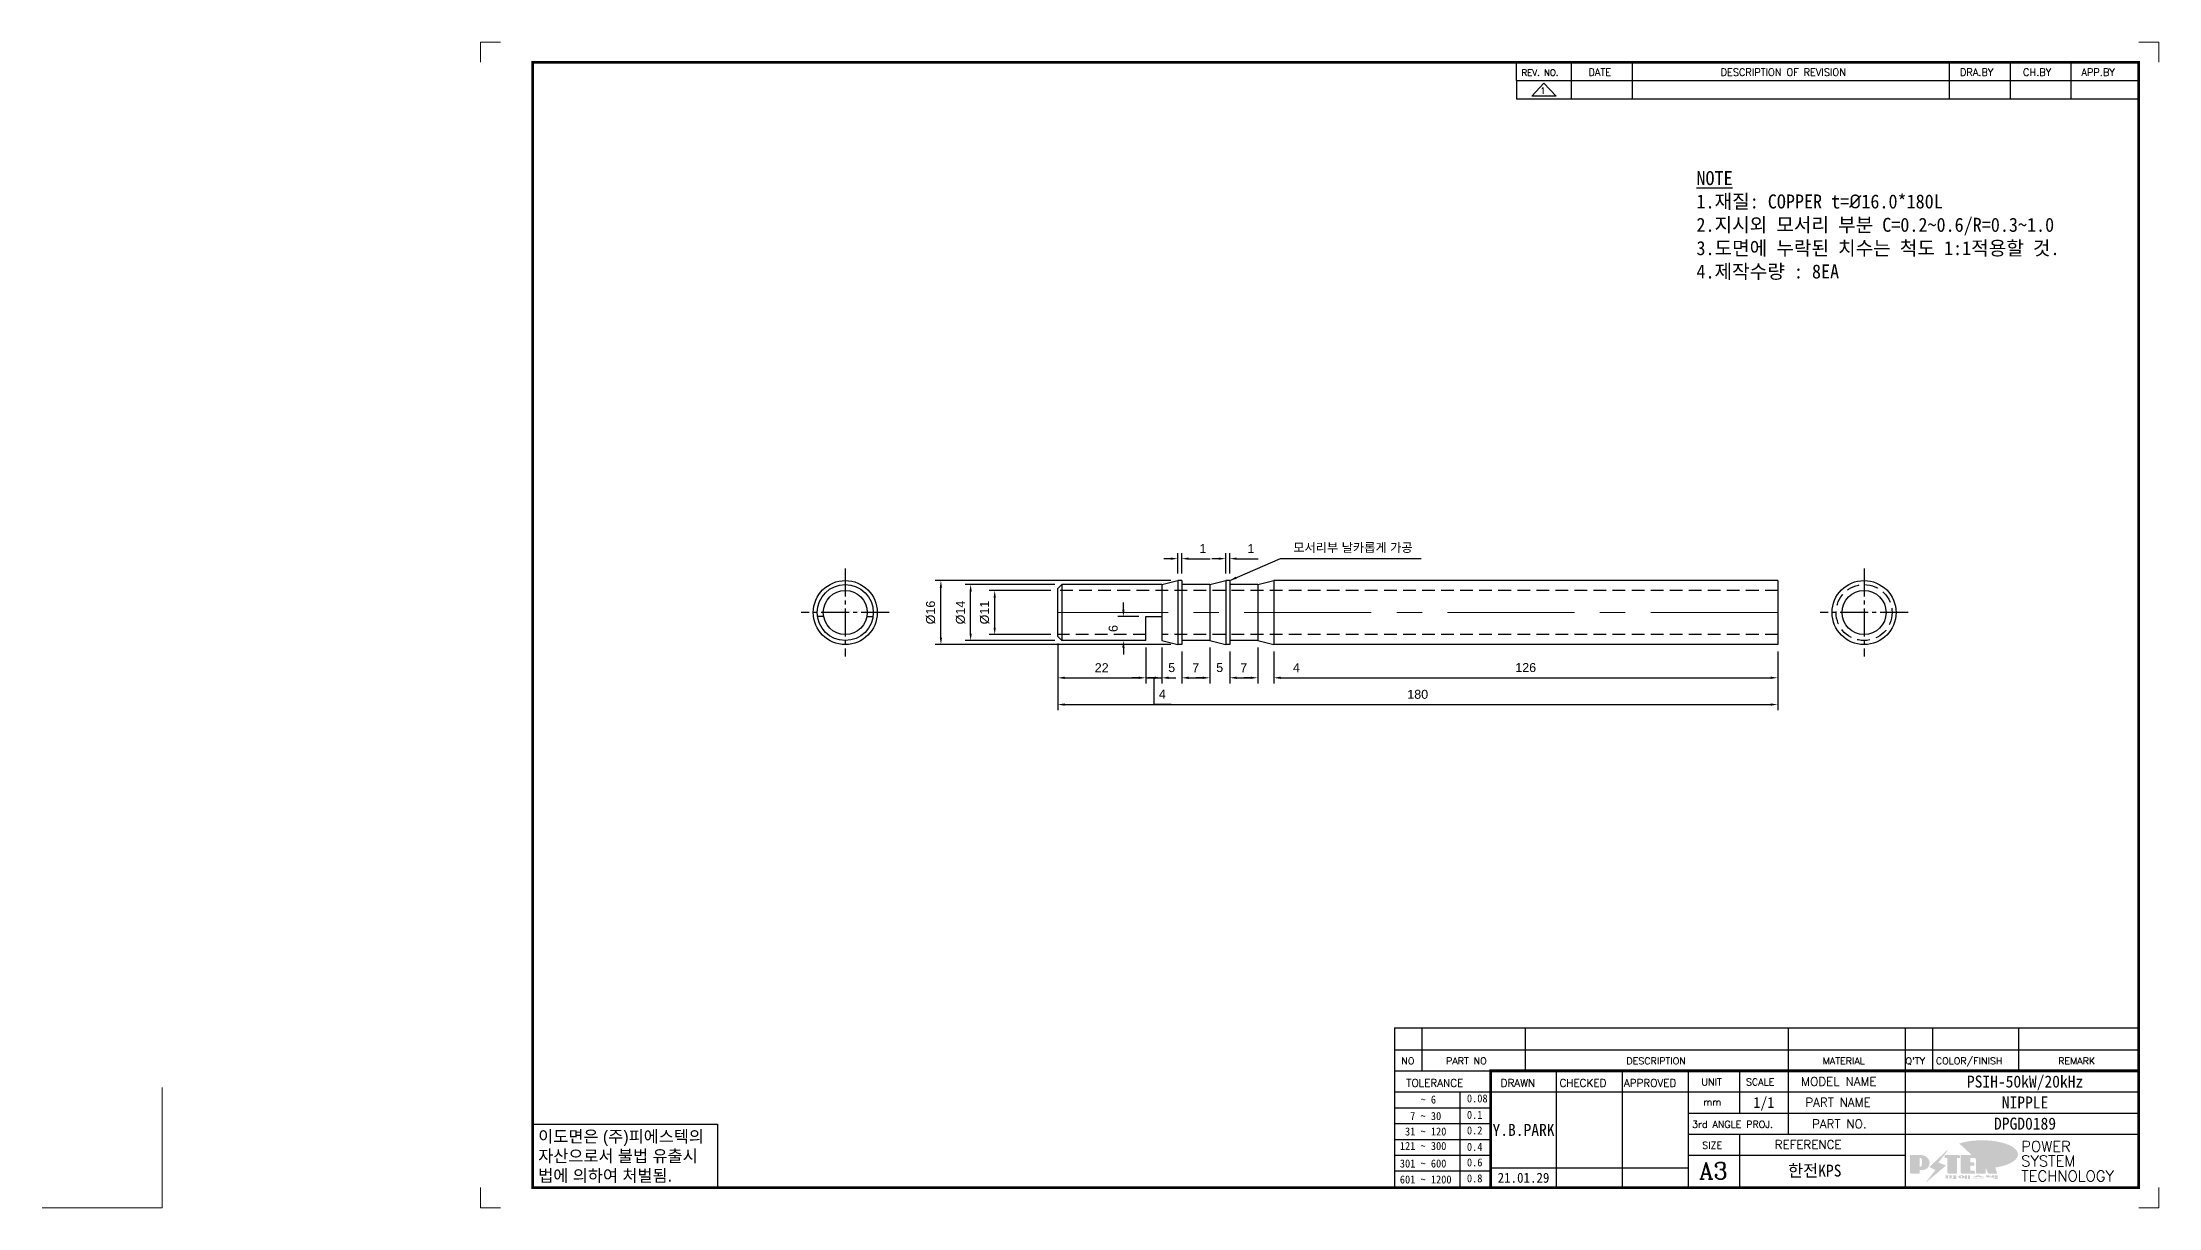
# Model space of a CAD drawing. Header units: inches. Extents: x 0 to 9014, y -686 to 2693.
# Drawn here: x 8194 to 8723, y 149 to 441 of the extents above; entities that cross this region are included whole.
import ezdxf
from ezdxf.enums import TextEntityAlignment as Align

# ---------------------------------------------------------------- set-up
doc = ezdxf.new("R2010")
doc.units = ezdxf.units.IN
doc.header["$MEASUREMENT"] = 0
for name, pattern in [('CENTER', [50.8, 31.75, -6.35, 6.35, -6.35]), ('CENTER1', [10, 7, -1, 1, -1]), ('HIDDEN2', [4.7625, 3.175, -1.5875])]:
    doc.linetypes.add(name, pattern=pattern)
for name, color, linetype in [('CENTER', 1, 'CENTER'), ('FORMAT-1', 7, 'Continuous'), ('line', 3, 'Continuous')]:
    doc.layers.add(name, color=color, linetype=linetype)
doc.styles.add('h1', font='')
doc.styles.add('HAN', font='')
doc.styles.add('RC', font='ROMANC.SHX')
doc.styles.add('ROMANT', font='romant')
doc.styles.add('RT', font='ROMANT.SHX', dxfattribs={"oblique": 15})
doc.styles.get("Standard").update_dxf_attribs({"font": 'arial.ttf'})
doc.styles.get('h1').set_extended_font_data('New Gulim')
doc.styles.get('HAN').set_extended_font_data('GulimChe')
doc.dimstyles.new('PS-0.7', dxfattribs={"dimscale": 0.7, "dimtxt": 3.2, "dimasz": 2.5, "dimexe": 2, "dimexo": 2.5, "dimgap": 2, "dimtad": 1, "dimtoh": 1, "dimrnd": 0.05, "dimzin": 12, "dimdsep": 46, "dimtxsty": 'Standard', "dimcen": 0, "dimclrt": 2, "dimazin": 3, "dimtfac": 1, "dimtofl": 0, "dimtmove": 0, "dimatfit": 3, "dimfxl": 0.18, "dimtolj": 1, "dimtzin": 0, "dimarcsym": 0})

# ---------------------------------------------------------------- blocks, each defined once
blk = doc.blocks.new('format-0')
at = {"color": 3, "lineweight": 9}
for p in [(1218, 10), (1208, 0)]:
    blk.add_line(p, (1218, 0), dxfattribs=at)
at = {"style": 'HAN'}
for tag, height, p in [('MODEL-NAME', 4.5, (1161.39, 53.79)), ('SCALE', 4.05, (1063.46, 45.94)), ('PART-NAME', 4.5, (1161.39, 45.94)), ('DWG-NO', 4.5, (1161.39, 38.02)), ('DRA-BY', 4.5, (973.33, 35.66)), ('CH-BY', 4.5, (998.06, 35.66)), ('APP-BY', 4.5, (1022.8, 35.66)), ('관련업체명', 4.5, (1085.32, 20.54)), ('DRA-DATE', 3.75, (973.33, 17.71)), ('CH-DATE', 3.75, (998.06, 17.71)), ('APP-DATE', 3.75, (1022.8, 17.71))]:
    blk.add_attdef(tag, text='', height=height, dxfattribs=at).set_placement(p, align=Align.MIDDLE_CENTER)
blk = doc.blocks.new('*D101')
at = {"color": 0, "lineweight": -2, "transparency": 16777216}
for p, q in [((8447.85, 290.22), (8447.85, 280.25)), ((8469.85, 289.22), (8469.85, 280.25)), ((8449.6, 281.65), (8468.1, 281.65))]:
    blk.add_line(p, q, dxfattribs=at)
at = {"color": 0, "transparency": 16777216}
for points in [[(8449.6, 281.95), (8449.6, 281.36), (8447.85, 281.65)], [(8468.1, 281.95), (8468.1, 281.36), (8469.85, 281.65)]]:
    blk.add_solid(points, dxfattribs=at)
at = {"layer": 'Defpoints', "color": 0, "transparency": 16777216}
for p in [(8447.85, 291.97), (8469.85, 290.97), (8469.85, 281.65)]:
    blk.add_point(p, dxfattribs=at)
at = {"color": 2, "transparency": 16777216, "insert": (8458.85, 284.18), "char_height": 2.24, "attachment_point": 5}
blk.add_mtext('\\A1;22', dxfattribs=at)
blk = doc.blocks.new('*D102')
at = {"color": 0, "lineweight": -2, "transparency": 16777216}
for p, q in [((8469.85, 289.22), (8469.85, 280.25)), ((8473.85, 289.22), (8473.85, 280.25)), ((8468.1, 281.65), (8466.35, 281.65)), ((8469.85, 281.65), (8473.85, 281.65)), ((8471.85, 281.65), (8471.85, 275.07)), ((8475.6, 281.65), (8477.35, 281.65)), ((8471.85, 275.07), (8476.2, 275.07))]:
    blk.add_line(p, q, dxfattribs=at)
at = {"color": 0, "transparency": 16777216}
for points in [[(8468.1, 281.95), (8468.1, 281.36), (8469.85, 281.65)], [(8475.6, 281.95), (8475.6, 281.36), (8473.85, 281.65)]]:
    blk.add_solid(points, dxfattribs=at)
at = {"layer": 'Defpoints', "color": 0, "transparency": 16777216}
for p in [(8469.85, 290.97), (8473.85, 290.97), (8473.85, 281.65)]:
    blk.add_point(p, dxfattribs=at)
at = {"color": 2, "transparency": 16777216, "insert": (8474.02, 277.59), "char_height": 2.24, "attachment_point": 5}
blk.add_mtext('\\A1;4', dxfattribs=at)
blk = doc.blocks.new('*D103')
at = {"color": 0, "lineweight": -2, "transparency": 16777216}
for p, q in [((8473.85, 289.22), (8473.85, 280.25)), ((8478.85, 288.22), (8478.85, 280.25)), ((8472.1, 281.65), (8470.35, 281.65)), ((8480.6, 281.65), (8482.35, 281.65))]:
    blk.add_line(p, q, dxfattribs=at)
at = {"color": 0, "transparency": 16777216}
for points in [[(8472.1, 281.95), (8472.1, 281.36), (8473.85, 281.65)], [(8480.6, 281.95), (8480.6, 281.36), (8478.85, 281.65)]]:
    blk.add_solid(points, dxfattribs=at)
at = {"layer": 'Defpoints', "color": 0, "transparency": 16777216}
for p in [(8473.85, 290.97), (8478.85, 289.97), (8478.85, 281.65)]:
    blk.add_point(p, dxfattribs=at)
at = {"color": 2, "transparency": 16777216, "insert": (8476.35, 284.19), "char_height": 2.24, "attachment_point": 5}
blk.add_mtext('\\A1;5', dxfattribs=at)
blk = doc.blocks.new('*D104')
at = {"color": 0, "lineweight": -2, "transparency": 16777216}
for p, q in [((8478.85, 288.22), (8478.85, 280.25)), ((8485.85, 289.22), (8485.85, 280.25)), ((8480.6, 281.65), (8484.1, 281.65))]:
    blk.add_line(p, q, dxfattribs=at)
at = {"color": 0, "transparency": 16777216}
for points in [[(8480.6, 281.95), (8480.6, 281.36), (8478.85, 281.65)], [(8484.1, 281.95), (8484.1, 281.36), (8485.85, 281.65)]]:
    blk.add_solid(points, dxfattribs=at)
at = {"layer": 'Defpoints', "color": 0, "transparency": 16777216}
for p in [(8478.85, 289.97), (8485.85, 290.97), (8485.85, 281.65)]:
    blk.add_point(p, dxfattribs=at)
at = {"color": 2, "transparency": 16777216, "insert": (8482.35, 284.17), "char_height": 2.24, "attachment_point": 5}
blk.add_mtext('\\A1;7', dxfattribs=at)
blk = doc.blocks.new('*D105')
at = {"color": 0, "lineweight": -2, "transparency": 16777216}
for p, q in [((8485.85, 289.22), (8485.85, 280.26)), ((8490.85, 288.22), (8490.85, 280.26)), ((8484.1, 281.66), (8482.35, 281.66)), ((8492.6, 281.66), (8494.35, 281.66))]:
    blk.add_line(p, q, dxfattribs=at)
at = {"color": 0, "transparency": 16777216}
for points in [[(8484.1, 281.95), (8484.1, 281.37), (8485.85, 281.66)], [(8492.6, 281.95), (8492.6, 281.37), (8490.85, 281.66)]]:
    blk.add_solid(points, dxfattribs=at)
at = {"layer": 'Defpoints', "color": 0, "transparency": 16777216}
for p in [(8485.85, 290.97), (8490.85, 289.97), (8490.85, 281.66)]:
    blk.add_point(p, dxfattribs=at)
at = {"color": 2, "transparency": 16777216, "insert": (8488.35, 284.2), "char_height": 2.24, "attachment_point": 5}
blk.add_mtext('\\A1;5', dxfattribs=at)
blk = doc.blocks.new('*D106')
at = {"color": 0, "lineweight": -2, "transparency": 16777216}
for p, q in [((8490.85, 288.22), (8490.85, 280.26)), ((8497.85, 289.22), (8497.85, 280.26)), ((8492.6, 281.66), (8496.1, 281.66))]:
    blk.add_line(p, q, dxfattribs=at)
at = {"color": 0, "transparency": 16777216}
for points in [[(8492.6, 281.95), (8492.6, 281.37), (8490.85, 281.66)], [(8496.1, 281.95), (8496.1, 281.37), (8497.85, 281.66)]]:
    blk.add_solid(points, dxfattribs=at)
at = {"layer": 'Defpoints', "color": 0, "transparency": 16777216}
for p in [(8490.85, 289.97), (8497.85, 290.97), (8497.85, 281.66)]:
    blk.add_point(p, dxfattribs=at)
at = {"color": 2, "transparency": 16777216, "insert": (8494.35, 284.18), "char_height": 2.24, "attachment_point": 5}
blk.add_mtext('\\A1;7', dxfattribs=at)
blk = doc.blocks.new('*D107')
at = {"color": 0, "lineweight": -2, "transparency": 16777216}
for p, q in [((8497.85, 289.22), (8497.85, 280.26)), ((8501.85, 288.22), (8501.85, 280.26)), ((8496.1, 281.66), (8494.35, 281.66)), ((8503.6, 281.66), (8509.7, 281.66))]:
    blk.add_line(p, q, dxfattribs=at)
at = {"color": 0, "transparency": 16777216}
for points in [[(8496.1, 281.95), (8496.1, 281.37), (8497.85, 281.66)], [(8503.6, 281.95), (8503.6, 281.37), (8501.85, 281.66)]]:
    blk.add_solid(points, dxfattribs=at)
at = {"layer": 'Defpoints', "color": 0, "transparency": 16777216}
for p in [(8497.85, 290.97), (8501.85, 289.97), (8501.85, 281.66)]:
    blk.add_point(p, dxfattribs=at)
at = {"color": 2, "transparency": 16777216, "insert": (8507.52, 284.18), "char_height": 2.24, "attachment_point": 5}
blk.add_mtext('\\A1;4', dxfattribs=at)
blk = doc.blocks.new('*D108')
at = {"color": 0, "lineweight": -2, "transparency": 16777216}
for p, q in [((8501.85, 288.22), (8501.85, 280.26)), ((8627.85, 288.22), (8627.85, 280.26)), ((8503.6, 281.66), (8626.1, 281.66))]:
    blk.add_line(p, q, dxfattribs=at)
at = {"color": 0, "transparency": 16777216}
for points in [[(8503.6, 281.95), (8503.6, 281.37), (8501.85, 281.66)], [(8626.1, 281.95), (8626.1, 281.37), (8627.85, 281.66)]]:
    blk.add_solid(points, dxfattribs=at)
at = {"layer": 'Defpoints', "color": 0, "transparency": 16777216}
for p in [(8501.85, 289.97), (8627.85, 289.97), (8627.85, 281.66)]:
    blk.add_point(p, dxfattribs=at)
at = {"color": 2, "transparency": 16777216, "insert": (8564.85, 284.2), "char_height": 2.24, "attachment_point": 5}
blk.add_mtext('\\A1;126', dxfattribs=at)
blk = doc.blocks.new('*D100')
at = {"color": 0, "lineweight": -2, "transparency": 16777216}
for p, q in [((8447.85, 290.22), (8447.85, 273.57)), ((8627.85, 288.22), (8627.85, 273.57)), ((8449.6, 274.97), (8626.1, 274.97))]:
    blk.add_line(p, q, dxfattribs=at)
at = {"color": 0, "transparency": 16777216}
for points in [[(8449.6, 275.26), (8449.6, 274.68), (8447.85, 274.97)], [(8626.1, 275.26), (8626.1, 274.68), (8627.85, 274.97)]]:
    blk.add_solid(points, dxfattribs=at)
at = {"layer": 'Defpoints', "color": 0, "transparency": 16777216}
for p in [(8447.85, 291.97), (8627.85, 289.97), (8627.85, 274.97)]:
    blk.add_point(p, dxfattribs=at)
at = {"color": 2, "transparency": 16777216, "insert": (8537.85, 277.51), "char_height": 2.24, "attachment_point": 5}
blk.add_mtext('\\A1;180', dxfattribs=at)
blk = doc.blocks.new('*D109')
at = {"color": 0, "lineweight": -2, "transparency": 16777216}
for p, q in [((8447.1, 304.97), (8424.69, 304.97)), ((8426.09, 292.72), (8426.09, 303.22)), ((8447.1, 290.97), (8424.69, 290.97))]:
    blk.add_line(p, q, dxfattribs=at)
at = {"color": 0, "transparency": 16777216}
for points in [[(8425.8, 303.22), (8426.38, 303.22), (8426.09, 304.97)], [(8425.8, 292.72), (8426.38, 292.72), (8426.09, 290.97)]]:
    blk.add_solid(points, dxfattribs=at)
at = {"layer": 'Defpoints', "color": 0, "transparency": 16777216}
for p in [(8426.09, 304.97), (8448.85, 304.97), (8448.85, 290.97)]:
    blk.add_point(p, dxfattribs=at)
at = {"color": 2, "transparency": 16777216, "insert": (8423.56, 297.97), "char_height": 2.24, "attachment_point": 5, "rotation": 90}
blk.add_mtext('\\A1;%%C14', dxfattribs=at)
blk = doc.blocks.new('*D110')
at = {"color": 0, "lineweight": -2, "transparency": 16777216}
for p, q in [((8476.1, 305.97), (8417.25, 305.97)), ((8418.65, 291.72), (8418.65, 304.22)), ((8476.1, 289.97), (8417.25, 289.97))]:
    blk.add_line(p, q, dxfattribs=at)
at = {"color": 0, "transparency": 16777216}
for points in [[(8418.36, 304.22), (8418.94, 304.22), (8418.65, 305.97)], [(8418.36, 291.72), (8418.94, 291.72), (8418.65, 289.97)]]:
    blk.add_solid(points, dxfattribs=at)
at = {"layer": 'Defpoints', "color": 0, "transparency": 16777216}
for p in [(8418.65, 305.97), (8477.85, 305.97), (8477.85, 289.97)]:
    blk.add_point(p, dxfattribs=at)
at = {"color": 2, "transparency": 16777216, "insert": (8416.11, 297.97), "char_height": 2.24, "attachment_point": 5, "rotation": 90}
blk.add_mtext('\\A1;%%C16', dxfattribs=at)
blk = doc.blocks.new('*D111')
at = {"color": 0, "lineweight": -2, "transparency": 16777216}
for p, q in [((8446.1, 303.47), (8430.7, 303.47)), ((8432.1, 294.22), (8432.1, 301.72)), ((8446.1, 292.47), (8430.7, 292.47))]:
    blk.add_line(p, q, dxfattribs=at)
at = {"color": 0, "transparency": 16777216}
for points in [[(8431.81, 301.72), (8432.39, 301.72), (8432.1, 303.47)], [(8431.81, 294.22), (8432.39, 294.22), (8432.1, 292.47)]]:
    blk.add_solid(points, dxfattribs=at)
at = {"layer": 'Defpoints', "color": 0, "transparency": 16777216}
for p in [(8432.1, 303.47), (8447.85, 303.47), (8447.85, 292.47)]:
    blk.add_point(p, dxfattribs=at)
at = {"color": 2, "transparency": 16777216, "insert": (8429.58, 297.97), "char_height": 2.24, "attachment_point": 5, "rotation": 90}
blk.add_mtext('\\A1;%%C11', dxfattribs=at)
blk = doc.blocks.new('*D112')
at = {"color": 0, "lineweight": -2, "transparency": 16777216}
for p, q in [((8468.1, 296.97), (8462.87, 296.97)), ((8464.27, 298.72), (8464.27, 300.47)), ((8468.1, 290.97), (8462.87, 290.97)), ((8464.27, 289.22), (8464.27, 287.47))]:
    blk.add_line(p, q, dxfattribs=at)
at = {"color": 0, "transparency": 16777216}
for points in [[(8463.98, 298.72), (8464.57, 298.72), (8464.27, 296.97)], [(8463.98, 289.22), (8464.57, 289.22), (8464.27, 290.97)]]:
    blk.add_solid(points, dxfattribs=at)
at = {"layer": 'Defpoints', "color": 0, "transparency": 16777216}
for p in [(8464.27, 296.97), (8469.85, 296.97), (8469.85, 290.97)]:
    blk.add_point(p, dxfattribs=at)
at = {"color": 2, "transparency": 16777216, "insert": (8461.73, 293.97), "char_height": 2.24, "attachment_point": 5, "rotation": 90}
blk.add_mtext('\\A1;6', dxfattribs=at)
blk = doc.blocks.new('*D113')
at = {"color": 0, "lineweight": -2, "transparency": 16777216}
for p, q in [((8477.85, 307.72), (8477.85, 312.83)), ((8478.85, 307.72), (8478.85, 312.83)), ((8476.1, 311.43), (8474.35, 311.43)), ((8480.6, 311.43), (8485.97, 311.43))]:
    blk.add_line(p, q, dxfattribs=at)
at = {"color": 0, "transparency": 16777216}
for points in [[(8476.1, 311.73), (8476.1, 311.14), (8477.85, 311.43)], [(8480.6, 311.73), (8480.6, 311.14), (8478.85, 311.43)]]:
    blk.add_solid(points, dxfattribs=at)
at = {"layer": 'Defpoints', "color": 0, "transparency": 16777216}
for p in [(8478.85, 311.43), (8477.85, 305.97), (8478.85, 305.97)]:
    blk.add_point(p, dxfattribs=at)
at = {"color": 2, "transparency": 16777216, "insert": (8484.16, 313.96), "char_height": 2.24, "attachment_point": 5}
blk.add_mtext('\\A1;1', dxfattribs=at)
blk = doc.blocks.new('*D114')
at = {"color": 0, "lineweight": -2, "transparency": 16777216}
for p, q in [((8489.85, 307.72), (8489.85, 312.83)), ((8490.85, 307.72), (8490.85, 312.83)), ((8488.1, 311.43), (8486.35, 311.43)), ((8492.6, 311.43), (8497.97, 311.43))]:
    blk.add_line(p, q, dxfattribs=at)
at = {"color": 0, "transparency": 16777216}
for points in [[(8488.1, 311.73), (8488.1, 311.14), (8489.85, 311.43)], [(8492.6, 311.73), (8492.6, 311.14), (8490.85, 311.43)]]:
    blk.add_solid(points, dxfattribs=at)
at = {"layer": 'Defpoints', "color": 0, "transparency": 16777216}
for p in [(8490.85, 311.43), (8489.85, 305.97), (8490.85, 305.97)]:
    blk.add_point(p, dxfattribs=at)
at = {"color": 2, "transparency": 16777216, "insert": (8496.16, 313.96), "char_height": 2.24, "attachment_point": 5}
blk.add_mtext('\\A1;1', dxfattribs=at)
blk = doc.blocks.new('re3')
at = {"color": 180}
for p, q in [((0, 0), (0, -4.55)), ((0, -4.55), (155.53, -4.55)), ((6.87, -0.64), (3.86, -3.91)), ((9.88, -3.91), (3.86, -3.91)), ((6.87, -0.64), (9.88, -3.91)), ((13.74, -4.55), (13.74, 0)), ((28.97, -4.55), (28.97, 0)), ((108.25, -4.55), (108.25, 0)), ((123.49, -4.55), (123.49, 0)), ((138.64, -4.55), (138.64, 0))]:
    blk.add_line(p, q, dxfattribs=at)
at = {"color": 2, "style": 'RC', "oblique": 15}
blk.add_attdef('REV.NO', text='', height=1.56, dxfattribs=at).set_placement((6.59, -2.56), align=Align.MIDDLE_CENTER)
blk.add_attdef('-1', text='', height=1.56, dxfattribs=at).set_placement((9.37, -1.66), align=Align.MIDDLE_LEFT)
at = {"color": 2, "style": 'HAN'}
for tag, p in [('REV.-DATE', (21.36, -2.28)), ('DRA.BY', (115.87, -2.28)), ('CH.BY', (131.07, -2.28)), ('APP.BY', (147.09, -2.28))]:
    blk.add_attdef(tag, text='', height=2.5, dxfattribs=at).set_placement(p, align=Align.MIDDLE_CENTER)
blk.add_attdef('DESCRIPTION-OF-REVISION', text='', height=2.5, dxfattribs=at).set_placement((31.61, -2.28), align=Align.MIDDLE_LEFT)
blk = doc.blocks.new('no3')
at = {"color": 180}
for p, q in [((0, 5.5), (0, 0)), ((0, 5.5), (186, 5.5)), ((6.79, 5.5), (6.79, 0)), ((32.74, 0.11), (32.74, 5.5)), ((98.4, 5.5), (98.4, 0)), ((127.61, 5.5), (127.61, 0)), ((134.43, 5.5), (134.43, 0)), ((155.98, 5.5), (155.98, 0))]:
    blk.add_line(p, q, dxfattribs=at)
at = {"color": 2, "style": 'RT', "oblique": 15}
blk.add_attdef('NO', text='', height=1.74, dxfattribs=at).set_placement((3.38, 2.51), align=Align.MIDDLE_CENTER)
at = {"color": 2, "style": 'HAN'}
for tag, p in [('PART-NO', (19.76, 2.75)), ('MATERIAL', (111.38, 2.75)), ("Q'TY", (131.02, 2.75)), ('COLOR/FINISH', (145.2, 2.75)), ('REMARK', (170.76, 2.75))]:
    blk.add_attdef(tag, text='', height=2.9, dxfattribs=at).set_placement(p, align=Align.MIDDLE_CENTER)
blk.add_attdef('DESCRIPTION', text='', height=2.9, dxfattribs=at).set_placement((34.51, 2.75), align=Align.MIDDLE_LEFT)
blk = doc.blocks.new('t3')
for p, q in [((0, 15.88), (46.25, 15.88)), ((0, 15.88), (0, 0)), ((46.25, 15.88), (46.25, 0)), ((0, 0), (46.25, 0))]:
    blk.add_line(p, q)
at = {"color": 1, "style": 'h1'}
for s, p in [('이도면은 (주)피에스텍의', (1.4, 11.29)), ('자산으로서 불법 유출시', (1.4, 6.41)), ('법에 의하여 처벌됨.', (1.4, 1.52))]:
    blk.add_text(s, height=3, dxfattribs=at).set_placement(p)
blk = doc.blocks.new('new LOGO')
at = {"layer": 'line'}
h = blk.add_hatch(color=250, dxfattribs=at)
h.paths.add_polyline_path([(44.5, 69.4), (46.6, 69.4, -0.129793), (52, 68, 0.221832), (43.6, 71.9), (41.5, 71.9), (41.5, 27.9), (43.6, 27.9, 0.02048), (44.5, 28)], flags=17)
h.paths.add_polyline_path([(44.5, 13.9), (57.3, 13.9, 0.72362), (77.1, 73.9, -0.679777), (54.3, 16.4), (41.5, 16.4), (41.5, -0.1), (3, -0.1), (3, -2.6), (44.5, -2.6)])
h.paths.add_polyline_path([(117.9, 14.2), (71.5, -44.4), (77.1, -39.6), (120.8, 15.6), (92, 28.9), (173.3, 106), (177.5, 111.4), (89.1, 27.6)])
h.paths.add_polyline_path([(162.7, 71.9), (162.7, 69.4), (172.5, 69.4), (172.5, 71.9)], flags=17)
h.paths.add_polyline_path([(217.7, 69.4), (230.5, 69.4), (230.5, 80.4), (227.5, 80.4), (227.5, 71.9), (214.7, 71.9), (214.7, -0.1), (175.5, -0.1), (175.5, -2.6), (217.7, -2.6)])
h.paths.add_polyline_path([(297.8, 46.6), (294.8, 46.6), (294.8, 37.4), (276, 37.4), (276, 10.9), (279, 10.9), (279, 34.9), (297.8, 34.9)])
h.paths.add_polyline_path([(300, 8.4), (297, 8.4), (297, -0.1), (237.5, -0.1), (237.5, -2.6), (300, -2.6)])
h.paths.add_polyline_path([(297.8, 80.4), (294.8, 80.4), (294.8, 71.9), (276, 71.9), (276, 49.1), (279, 49.1), (279, 69.4), (297.8, 69.4)])
h.paths.add_polyline_path([(350.2, 80.4), (347.2, 80.4), (347.2, 61.6), (350.2, 63.5)])
h.paths.add_polyline_path([(350.2, 26.7), (347.2, 35.2), (347.2, -0.1), (308.5, -0.1), (308.5, -2.6), (350.2, -2.6)])
h.paths.add_polyline_path([(402.7, 80.4), (396.5, 80.4), (379.6, 66.8), (400.5, -0.1), (361.8, -0.1), (362.7, -2.6), (403.5, -2.6), (382.6, 64.3)])
blk.add_hatch(color=5, dxfattribs=at).paths.add_polyline_path([(166.3, 35), (131, 49), (180.4, 112.7), (92, 28.9), (120.8, 15.6), (74.4, -43)])
h = blk.add_hatch(color=253, dxfattribs=at)
edge = h.paths.add_edge_path()
edge.add_ellipse((333.9, 86.4), major_axis=(-165.9, 0), ratio=0.39426, start_angle=111.51268, end_angle=334.46902)
edge.add_ellipse((314.1, 81.2), major_axis=(-153.7, 0), ratio=0.40699, start_angle=121.30662, end_angle=327.74369, ccw=False)
edge.add_line((394, 27.8), (394.7, 25.6))
h = blk.add_hatch(color=1, dxfattribs=at)
h.paths.add_polyline_path([(41.5, 16.4), (54.3, 16.4, 1), (54.3, 82.9), (0, 82.9), (0, -0.1), (41.5, -0.1)])
h.paths.add_polyline_path([(41.5, 27.9), (41.5, 71.9), (43.6, 71.9, -0.414214), (54.6, 60.9), (54.6, 38.9, -0.414214), (43.6, 27.9)], flags=16)
h.paths.add_polyline_path([(214.7, 71.9), (227.5, 71.9), (227.5, 82.9), (159.7, 82.9), (159.7, 71.9), (172.5, 71.9), (172.5, -0.1), (214.7, -0.1)])
h.paths.add_polyline_path([(276, 37.4), (294.8, 37.4), (294.8, 49.1), (276, 49.1), (276, 71.9), (294.8, 71.9), (294.8, 82.9), (234.5, 82.9), (234.5, -0.1), (297, -0.1), (297, 10.9), (276, 10.9)])
h.paths.add_polyline_path([(347.2, 35.2), (359.7, -0.1), (400.5, -0.1), (379.6, 66.8), (399.7, 82.9), (380.6, 82.9), (347.2, 61.6), (347.2, 82.9), (305.5, 82.9), (305.5, -0.1), (347.2, -0.1)])
h = blk.add_hatch(color=250, dxfattribs=at)
edge = h.paths.add_edge_path()
edge.add_ellipse((237.8, -17.6), major_axis=(-14.3, 0), ratio=0.526336, start_angle=192.2456, end_angle=269.07481)
edge.add_line((238.1, -10.1), (237.6, -10.1))
edge.add_ellipse((237.8, -17.6), major_axis=(-14.3, 0), ratio=0.526336, start_angle=270.92519, end_angle=449.07481)
edge.add_line((237.6, -25.1), (238.1, -25.1))
edge.add_ellipse((237.8, -17.6), major_axis=(-14.3, 0), ratio=0.526336, start_angle=450.92519, end_angle=527.7544)
edge.add_line((251.7, -19.2), (254.1, -19.2))
edge.add_line((254.1, -19.2), (254.1, -27.1))
edge.add_line((254.1, -27.1), (263.1, -27.1))
edge.add_line((263.1, -27.1), (263.1, -10.1))
edge.add_line((263.1, -10.1), (254.1, -10.1))
edge.add_line((254.1, -10.1), (254.1, -16))
edge.add_line((254.1, -16), (251.7, -16))
h.paths.add_polyline_path([(241, -16.4), (241, -18.7, -1), (234.4, -18.7), (234.4, -16.4, -1)], flags=16)
h.paths.add_polyline_path([(278.2, -10.1), (268.1, -10.1), (268.1, -27.1), (278.2, -27.1)])
h.paths.add_polyline_path([(310.3, -10.1), (310.3, -11.1, -0.157169), (289.3, -17.5), (294, -19.9, 0.128407), (316.3, -15.9, 0.128407), (338.6, -19.9), (343.3, -17.5, -0.157169), (322.2, -11.1), (322.2, -10.1)])
h.paths.add_polyline_path([(342.1, -25.1), (342.1, -22.3), (290.4, -22.3), (290.4, -25.1)])
h.paths.add_polyline_path([(352, -10.1), (352, -16.2, 0.414214), (354, -18.2), (378.7, -18.2), (378.7, -19.6), (390.2, -19.6), (390.2, -10.1), (378.7, -10.1), (378.7, -13.6), (374.7, -13.6), (374.7, -15.1), (378.7, -15.1), (378.7, -16.2), (364.7, -16.2), (364.7, -15.1), (371.2, -15.1), (371.2, -13.6), (364.7, -13.6), (364.7, -12.6), (374.7, -12.6), (374.7, -10.1)])
h.paths.add_polyline_path([(393.8, -10.1), (393.8, -19.6), (405, -19.6), (405, -10.1)])
h.paths.add_polyline_path([(405, -27.1), (405, -20.9), (356.8, -20.9), (356.8, -23), (391.8, -23), (391.8, -27.1)])
h.paths.add_polyline_path([(200.4, -10.1), (200.4, -22.3), (193.2, -22.3), (193.2, -12.6), (196.6, -12.6), (196.6, -10.1), (161, -10.1), (161, -12.6), (164.5, -12.6), (164.5, -22.3), (161, -22.3), (161, -25.1), (200.4, -25.1), (200.4, -27.1), (213.9, -27.1), (213.9, -10.1)])
h.paths.add_polyline_path([(182, -12.6), (175.6, -12.6), (175.6, -22.3), (182, -22.3)], flags=17)
blk = doc.blocks.new('format-3')
at = {"color": 3, "lineweight": 9}
for p, q in [((0, 286.3), (0, 291.3)), ((5, 291.3), (0, 291.3)), ((414.5, 291.3), (419.5, 291.3)), ((419.5, 286.3), (419.5, 291.3)), ((0, 5), (0, 0)), ((5, 0), (0, 0)), ((414.5, 0), (419.5, 0)), ((419.5, 5), (419.5, 0))]:
    blk.add_line(p, q, dxfattribs=at)
at = {"color": 180}
for p, q in [((258.97, 281.75), (258.97, 286.3)), ((272.71, 281.75), (272.71, 286.3)), ((287.94, 281.75), (287.94, 286.3)), ((367.22, 281.75), (367.22, 286.3)), ((382.45, 281.75), (382.45, 286.3)), ((397.61, 281.75), (397.61, 286.3)), ((258.97, 281.75), (414.5, 281.75)), ((228.5, 39.49), (228.5, 5)), ((228.5, 39.49), (414.5, 39.49)), ((235.29, 39.49), (235.29, 34.21)), ((261.24, 34.21), (261.24, 39.49)), ((326.9, 39.49), (326.9, 34.21)), ((356.11, 39.49), (356.11, 34.21)), ((362.93, 39.49), (362.93, 34.21)), ((384.48, 39.49), (384.48, 34.21)), ((228.5, 34.21), (252.48, 34.21)), ((268.96, 5), (268.96, 34.21)), ((285.45, 5), (285.45, 34.21)), ((301.94, 5), (301.94, 34.21)), ((314.72, 34.21), (314.72, 23.65)), ((326.9, 34.21), (326.9, 18.37)), ((356.11, 34.21), (356.11, 5)), ((228.5, 28.93), (252.48, 28.93)), ((244.89, 5.23), (244.89, 28.93)), ((252.48, 28.93), (414.5, 28.93)), ((228.5, 24.98), (252.48, 24.98)), ((301.94, 23.65), (414.5, 23.65)), ((228.5, 21.03), (252.48, 21.03)), ((228.5, 17.08), (252.48, 17.08)), ((301.94, 18.37), (414.5, 18.37)), ((314.72, 18.37), (314.72, 5)), ((228.5, 13.13), (252.48, 13.13)), ((301.94, 13.09), (356.11, 13.09)), ((228.5, 9.18), (252.48, 9.18)), ((252.48, 9.95), (301.94, 9.95))]:
    blk.add_line(p, q, dxfattribs=at)
at = {"const_width": 0.7}
blk.add_lwpolyline([(252.48, 5), (252.48, 34.21), (414.5, 34.21)], dxfattribs=at)
at = {"layer": 'FORMAT-1', "const_width": 0.7}
blk.add_lwpolyline([(13, 5), (13, 286.3), (414.5, 286.3), (414.5, 5)], close=True, dxfattribs=at)
blk.add_blockref('t3', (13, 5))
at = {"xscale": 0.05400000000000027, "yscale": 0.05400000000000027, "zscale": 0.05400000000000027}
blk.add_blockref('new LOGO', (357.35, 8.65), dxfattribs=at)
at = {"color": 2}
for s, height, style, p in [('REV. NO.', 1.56, 'RC', (260.23, 282.95)), ('DATE', 1.788, 'RC', (276.95, 282.94)), ('DESCRIPTION OF REVISION', 1.7875, 'RC', (309.98, 282.94)), ('DRA.BY', 1.788, 'RC', (369.83, 282.94)), ('CH.BY', 1.788, 'RC', (385.59, 282.94)), ('APP.BY', 1.788, 'RC', (400.18, 282.94)), ('NO', 1.742, 'RC', (230.16, 35.83)), ('PART NO', 1.742, 'RC', (241.36, 35.83)), ('DESCRIPTION', 1.7424, 'RC', (286.43, 35.83)), ('MATERIAL', 1.742, 'RC', (335.52, 35.83)), ("Q'TY", 1.742, 'RC', (356.17, 35.83)), ('COLOR/FINISH', 1.7424, 'RC', (363.8, 35.83)), ('REMARK', 1.742, 'RC', (394.37, 35.83)), (' TOLERANCE', 1.9, 'RC', (230.11, 30.22)), ('DRAWN', 1.9, 'RC', (255, 30.22)), ('CHECKED', 1.9, 'RC', (269.71, 30.22)), ('APPROVED', 1.9, 'RC', (285.8, 30.22)), ('UNIT', 1.742, 'RC', (305.19, 30.55)), ('SCALE', 1.742, 'RC', (316.32, 30.55)), ('MODEL NAME', 2.178, 'RC', (330.12, 30.46)), ('    ~ 6', 2, 'HAN', (229.8, 26.03)), ('0.08', 2, 'HAN', (246.57, 26.31)), ('mm', 1.742, 'RC', (305.67, 25.56)), ('PART NAME', 2.178, 'RC', (331.17, 25.24)), ('  7 ~ 30', 2, 'HAN', (229.8, 21.91)), ('0.1', 2, 'HAN', (246.57, 22.2)), ('3rd ANGLE PROJ.', 1.7424, 'RC', (302.87, 19.97)), ('PART NO.', 2.178, 'RC', (332.84, 19.85)), ('121 ~ 300', 2, 'HAN', (229.8, 14.42)), (' 31 ~ 120', 2, 'HAN', (229.8, 18.04)), ('0.2', 2, 'HAN', (246.57, 18.32)), ('0.4', 2, 'HAN', (246.57, 14.2)), ('SIZE', 1.742, 'RC', (305.39, 14.71)), ('REFERENCE', 2.178, 'RC', (323.52, 14.69)), ('301 ~ 600', 2, 'HAN', (229.8, 10.04)), ('0.6', 2, 'HAN', (246.57, 10.32)), ('601 ~ 1200', 2, 'HAN', (229.8, 6.05)), ('0.8', 2, 'HAN', (246.57, 6.33))]:
    blk.add_text(s, height=height, dxfattribs=dict(at, style=style)).set_placement(p)
at = {"style": 'ROMANT'}
for s, p in [('POWER', (385.15, 13.96)), ('SYSTEM', (385.15, 10.31)), ('TECHNOLOGY', (385.15, 6.56))]:
    blk.add_text(s, height=2.7, dxfattribs=at).set_placement(p)
at = {"color": 2, "lineweight": 25, "style": 'RC'}
blk.add_text('A3', height=4.182, dxfattribs=at).set_placement((304.61, 7.14))
at = {"style": 'HAN'}
for tag, height, p in [('MODEL-NAME', 3, (386.1, 31.53)), ('SCALE', 2.7, (320.81, 26.29)), ('PART-NAME', 3, (386.1, 26.29)), ('PART-NO', 3, (386.1, 21.01)), ('DRA-BY', 3, (260.72, 19.44)), ('CH-BY', 3, (277.21, 19.44)), ('APP-BY', 3, (293.7, 19.44)), ('관련업체', 3, (333.52, 9.26)), ('DRA-DATE', 2.5, (260.72, 7.47)), ('CH-DATE', 2.5, (277.21, 7.47)), ('APP-DATE', 2.5, (293.7, 7.47))]:
    blk.add_attdef(tag, text='', height=height, dxfattribs=at).set_placement(p, align=Align.MIDDLE_CENTER)

msp = doc.modelspace()

# ---------------------------------------------------------------- linework, layer by layer
at = {"color": 1, "linetype": 'CENTER1'}
for p, q in [((8394.748, 308.967), (8394.748, 286.967)), ((8649.438, 308.967), (8649.438, 286.967)), ((8405.748, 297.967), (8383.748, 297.967)), ((8660.438, 297.967), (8638.438, 297.967))]:
    msp.add_line(p, q, dxfattribs=at)
at = {"color": 6}
for p, q in [((8447.85, 303.967), (8448.85, 304.967)), ((8447.85, 291.967), (8447.85, 303.967)), ((8473.85, 304.967), (8448.85, 304.967)), ((8448.85, 304.967), (8448.85, 290.967)), ((8473.85, 304.967), (8477.85, 305.967)), ((8473.85, 304.967), (8473.85, 290.967)), ((8477.85, 305.967), (8477.85, 289.967)), ((8478.85, 305.967), (8477.85, 305.967)), ((8478.85, 305.967), (8478.85, 289.967)), ((8485.85, 304.967), (8478.85, 304.967)), ((8485.85, 304.967), (8489.85, 305.967)), ((8485.85, 304.967), (8485.85, 290.967)), ((8489.85, 305.967), (8489.85, 289.967)), ((8490.85, 305.967), (8489.85, 305.967)), ((8490.85, 305.967), (8490.85, 289.967)), ((8497.85, 304.967), (8490.85, 304.967)), ((8497.85, 304.967), (8501.85, 305.967)), ((8497.85, 304.967), (8497.85, 290.967)), ((8501.85, 305.967), (8501.85, 289.967)), ((8627.85, 305.967), (8501.85, 305.967)), ((8627.85, 305.967), (8627.85, 289.967)), ((8469.85, 296.967), (8473.85, 296.967)), ((8469.85, 290.967), (8469.85, 296.967)), ((8473.85, 296.967), (8473.85, 290.967)), ((8447.85, 291.967), (8448.85, 290.967)), ((8469.85, 290.967), (8448.85, 290.967)), ((8473.85, 290.967), (8477.85, 289.967)), ((8478.85, 289.967), (8477.85, 289.967)), ((8485.85, 290.967), (8478.85, 290.967)), ((8485.85, 290.967), (8489.85, 289.967)), ((8490.85, 289.967), (8489.85, 289.967)), ((8497.85, 290.967), (8490.85, 290.967)), ((8497.85, 290.967), (8501.85, 289.967)), ((8627.85, 289.967), (8501.85, 289.967))]:
    msp.add_line(p, q, dxfattribs=at)
at = {"color": 2, "linetype": 'HIDDEN2'}
for p, q in [((8627.85, 303.467), (8447.85, 303.467)), ((8469.85, 292.467), (8447.85, 292.467)), ((8627.85, 292.467), (8473.85, 292.467))]:
    msp.add_line(p, q, dxfattribs=at)
at = {"color": 2, "linetype": 'HIDDEN2', "ltscale": 3}
for p, q in [((8389.34, 296.967), (8387.82, 296.967)), ((8400.157, 296.967), (8401.677, 296.967))]:
    msp.add_line(p, q, dxfattribs=at)
at = {"color": 6}
for centre, radius in [((8394.748, 297.967), 8), ((8394.748, 297.967), 7), ((8394.748, 297.967), 5.5), ((8649.438, 297.967), 8), ((8649.438, 297.967), 5.5)]:
    msp.add_circle(centre, radius, dxfattribs=at)
at = {"color": 2, "linetype": 'HIDDEN2'}
msp.add_circle((8649.438, 297.967), 7, dxfattribs=at)
at = {"layer": 'CENTER', "lineweight": 0}
msp.add_line((8627.85, 297.967), (8447.85, 297.967), dxfattribs=at)

# ---------------------------------------------------------------- block references
at = {"xscale": 3, "yscale": 3, "zscale": 3}
msp.add_blockref('format-0', (4570.015, 149.204), dxfattribs=at)
ref = msp.add_blockref('format-3', (8303.584, 149.204))
ref.add_attrib('DRA-DATE', '21.01.29', dxfattribs={"height": 2.5, "style": 'HAN'}).set_placement((8564.304, 156.679), align=Align.MIDDLE_CENTER)
ref.add_attrib('DRA-BY', 'Y.B.PARK', dxfattribs={"height": 3, "style": 'HAN'}).set_placement((8564.304, 168.646), align=Align.MIDDLE_CENTER)
ref.add_attrib('MODEL-NAME', 'PSIH-50kW/20kHz', dxfattribs={"lineweight": 35, "height": 3, "style": 'HAN'}).set_placement((8689.68, 180.729), align=Align.MIDDLE_CENTER)
ref.add_attrib('PART-NAME', 'NIPPLE', dxfattribs={"lineweight": 35, "height": 3, "style": 'HAN'}).set_placement((8689.68, 175.498), align=Align.MIDDLE_CENTER)
ref.add_attrib('PART-NO', 'DPGD0189', dxfattribs={"lineweight": 35, "height": 3, "style": 'HAN'}).set_placement((8689.68, 170.218), align=Align.MIDDLE_CENTER)
ref.add_attrib('SCALE', '1/1', dxfattribs={"height": 2.7, "style": 'HAN'}).set_placement((8624.393, 175.498), align=Align.MIDDLE_CENTER)
ref.add_attrib('관련업체', '한전KPS', dxfattribs={"height": 3, "style": 'HAN'}).set_placement((8637.108, 158.466), align=Align.MIDDLE_CENTER)
ref = msp.add_blockref('re3', (8562.55, 430.954))
ref.add_attrib('REV.NO', '1', dxfattribs={"color": 2, "height": 1.56, "style": 'RC'}).set_placement((8569.139, 428.396), align=Align.MIDDLE_CENTER)
ref = msp.add_blockref('re3', (8562.55, 430.954))
ref.add_attrib('REV.NO', '1', dxfattribs={"color": 2, "height": 1.56, "style": 'RC'}).set_placement((8569.139, 428.396), align=Align.MIDDLE_CENTER)
msp.add_blockref('no3', (8532.084, 188.698))

# ---------------------------------------------------------------- texts
at = {"color": 2, "insert": (8607.533, 408.312), "char_height": 3.5, "attachment_point": 1, "style": 'HAN'}
msp.add_mtext_dynamic_manual_height_columns('{\\LNOTE\\P}1.재질: COPPER t={\\fISOCPEUR|b0|i0|c0|p34;%%C}16.0*180L\\P2.지시외 모서리 부분 C=0.2~0.6/R=0.3~1.0\\P3.도면에 누락된 치수는 척도 1:1적용할 것.\\P{\\C1;4.제작수량 : 8EA}', width=99.15487, gutter_width=769.295, heights=[0], dxfattribs=at)
at = {"color": 2, "insert": (8506.731, 312.854), "char_height": 2.24, "attachment_point": 7}
msp.add_mtext('모서리부 날카롭게 가공', dxfattribs=at)

# ---------------------------------------------------------------- dimensions: what is measured, and where the dimension line sits
for base, p1, p2, picture, middle in [((8478.85, 311.434), (8477.85, 305.967), (8478.85, 305.967), '*D113', (8484.162, 313.959)), ((8490.85, 311.434), (8489.85, 305.967), (8490.85, 305.967), '*D114', (8496.162, 313.959)), ((8469.85, 281.654), (8447.85, 291.967), (8469.85, 290.967), '*D101', (8458.85, 284.179)), ((8627.85, 274.971), (8447.85, 291.967), (8627.85, 289.967), '*D100', (8537.85, 277.515)), ((8478.85, 281.654), (8473.85, 290.967), (8478.85, 289.967), '*D103', (8476.35, 284.193)), ((8485.85, 281.654), (8478.85, 289.967), (8485.85, 290.967), '*D104', (8482.35, 284.174)), ((8490.85, 281.658), (8485.85, 290.967), (8490.85, 289.967), '*D105', (8488.35, 284.197)), ((8497.85, 281.658), (8490.85, 289.967), (8497.85, 290.967), '*D106', (8494.35, 284.178)), ((8501.85, 281.658), (8497.85, 290.967), (8501.85, 289.967), '*D107', (8507.524, 284.178)), ((8627.85, 281.658), (8501.85, 289.967), (8627.85, 289.967), '*D108', (8564.85, 284.202))]:
    dim = msp.add_linear_dim(base=base, p1=p1, p2=p2, dimstyle='PS-0.7')
    dim.commit()
    dim.dimension.update_dxf_attribs({"geometry": picture, "text_midpoint": middle})
for base, p1, p2, picture, middle in [((8418.651, 305.967), (8477.85, 289.967), (8477.85, 305.967), '*D110', (8416.108, 297.967)), ((8426.088, 304.967), (8448.85, 290.967), (8448.85, 304.967), '*D109', (8423.563, 297.967)), ((8432.1, 303.467), (8447.85, 292.467), (8447.85, 303.467), '*D111', (8429.576, 297.967))]:
    dim = msp.add_linear_dim(base=base, p1=p1, p2=p2, angle=90, text='%%C<>', dimstyle='PS-0.7')
    dim.commit()
    dim.dimension.update_dxf_attribs({"geometry": picture, "text_midpoint": middle})
dim = msp.add_linear_dim(base=(8464.274, 296.967), p1=(8469.85, 290.967), p2=(8469.85, 296.967), angle=90, dimstyle='PS-0.7')
dim.commit()
dim.dimension.update_dxf_attribs({"geometry": '*D112', "text_midpoint": (8461.73, 293.967)})
dim = msp.add_linear_dim(base=(8473.85, 281.654), p1=(8469.85, 290.967), p2=(8473.85, 290.967), dimstyle='PS-0.7', override={"dimtmove": 1})
dim.commit()
dim.dimension.update_dxf_attribs({"geometry": '*D102', "text_midpoint": (8473.25, 277.594)})

# ---------------------------------------------------------------- leaders
at = {"annotation_type": 0, "has_hookline": 1, "hookline_direction": 0, "text_width": 32.019}
msp.add_leader([(8490.85, 305.967), (8503.581, 311.454), (8505.331, 311.454)], dimstyle='PS-0.7', override={"dimgap": 2, "dimtad": 1}, dxfattribs=at)

doc.saveas('drawing.dxf')
